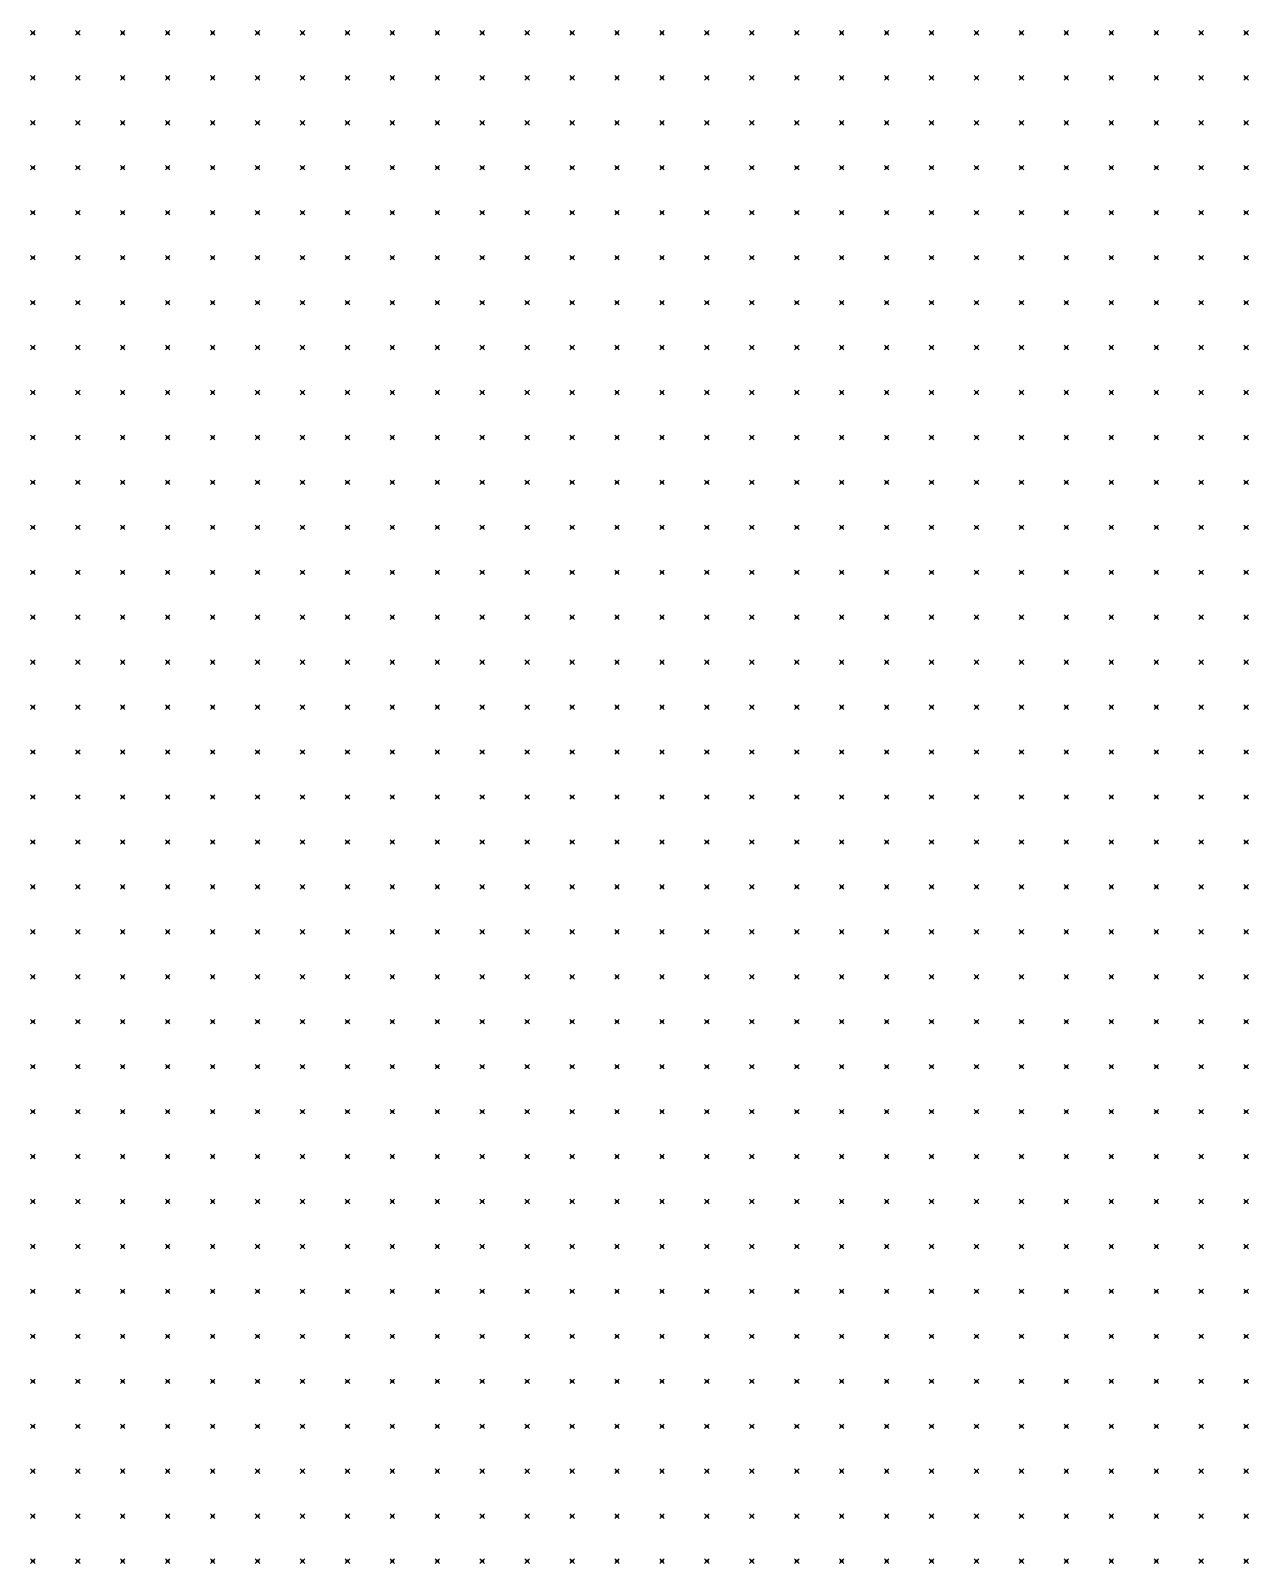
# Model space of a CAD drawing. Header units: metres. Extents: x 441556 to 446409, y 432338 to 461058.
# Drawn here: x 443310.2 to 443391.5, y 446773.9 to 446876.2 of the extents above; entities that cross this region are included whole.
import ezdxf

# ---------------------------------------------------------------- set-up
doc = ezdxf.new("R2010")
doc.units = ezdxf.units.M
doc.header["$MEASUREMENT"] = 0
doc.header["$PDMODE"] = 35
doc.header["$PDSIZE"] = 0.15
doc.layers.add('DTM-NOK-RevN_POINTS', color=91, linetype='Continuous')

msp = doc.modelspace()

# ---------------------------------------------------------------- linework, layer by layer
at = {"layer": 'DTM-NOK-RevN_POINTS'}
for p in [(443310.327, 446876.043, 377.648), (443313.326, 446876.043, 377.449), (443316.325, 446876.043, 376.879), (443319.325, 446876.043, 376.166), (443322.324, 446876.043, 375.594), (443325.324, 446876.043, 375.234), (443328.323, 446876.043, 374.764), (443331.322, 446876.043, 374.33), (443334.322, 446876.043, 373.577), (443337.321, 446876.043, 372.958), (443340.32, 446876.043, 372.499), (443343.32, 446876.043, 371.932), (443346.319, 446876.043, 371.443), (443349.318, 446876.043, 370.929), (443352.318, 446876.043, 370.335), (443355.317, 446876.043, 369.759), (443358.317, 446876.043, 369.027), (443361.316, 446876.043, 368.745), (443364.315, 446876.043, 368.023), (443367.315, 446876.043, 366.37), (443370.314, 446876.043, 364.422), (443373.313, 446876.043, 362.594), (443376.313, 446876.043, 360.514), (443379.312, 446876.043, 358.685), (443382.311, 446876.043, 356.837), (443385.311, 446876.043, 354.947), (443388.31, 446876.043, 353.435), (443391.309, 446876.043, 351.728), (443310.327, 446873.044, 377.87), (443313.326, 446873.044, 377.623), (443316.325, 446873.044, 377.326), (443319.325, 446873.044, 376.72), (443322.324, 446873.044, 375.964), (443325.324, 446873.044, 375.406), (443328.323, 446873.044, 374.981), (443331.322, 446873.044, 374.552), (443334.322, 446873.044, 374.108), (443337.321, 446873.044, 373.439), (443340.32, 446873.044, 372.876), (443343.32, 446873.044, 372.504), (443346.319, 446873.044, 371.839), (443349.318, 446873.044, 371.249), (443352.318, 446873.044, 370.699), (443355.317, 446873.044, 370.155), (443358.317, 446873.044, 369.531), (443361.316, 446873.044, 369.639), (443364.315, 446873.044, 369.224), (443367.315, 446873.044, 368.614), (443370.314, 446873.044, 366.535), (443373.313, 446873.044, 364.71), (443376.313, 446873.044, 362.881), (443379.312, 446873.044, 360.561), (443382.311, 446873.044, 358.701), (443385.311, 446873.044, 356.834), (443388.31, 446873.044, 355.115), (443391.309, 446873.044, 353.349), (443310.327, 446870.044, 378.329), (443313.326, 446870.044, 377.874), (443316.325, 446870.044, 377.628), (443319.325, 446870.044, 377.233), (443322.324, 446870.044, 376.518), (443325.324, 446870.044, 375.758), (443328.323, 446870.044, 375.383), (443331.322, 446870.044, 374.817), (443334.322, 446870.044, 374.11), (443337.321, 446870.044, 373.579), (443340.32, 446870.044, 373.24), (443343.32, 446870.044, 372.935), (443346.319, 446870.044, 372.306), (443349.318, 446870.044, 371.606), (443352.318, 446870.044, 371.302), (443355.317, 446870.044, 370.849), (443358.317, 446870.044, 370.148), (443361.316, 446870.044, 369.874), (443364.315, 446870.044, 369.629), (443367.315, 446870.044, 369.198), (443370.314, 446870.044, 368.51), (443373.313, 446870.044, 367.257), (443376.313, 446870.044, 365.298), (443379.312, 446870.044, 362.8), (443382.311, 446870.044, 360.841), (443385.311, 446870.044, 359.096), (443388.31, 446870.044, 357.226), (443391.309, 446870.044, 355.085), (443310.327, 446867.045, 378.824), (443313.326, 446867.045, 378.291), (443316.325, 446867.045, 377.827), (443319.325, 446867.045, 377.444), (443322.324, 446867.045, 377.02), (443325.324, 446867.045, 376.214), (443328.323, 446867.045, 375.512), (443331.322, 446867.045, 375.265), (443334.322, 446867.045, 374.442), (443337.321, 446867.045, 373.987), (443340.32, 446867.045, 373.383), (443343.32, 446867.045, 373.241), (443346.319, 446867.045, 372.795), (443349.318, 446867.045, 372.231), (443352.318, 446867.045, 371.912), (443355.317, 446867.045, 371.528), (443358.317, 446867.045, 370.942), (443361.316, 446867.045, 370.247), (443364.315, 446867.045, 369.816), (443367.315, 446867.045, 369.625), (443370.314, 446867.045, 369.129), (443373.313, 446867.045, 368.489), (443376.313, 446867.045, 367.351), (443379.312, 446867.045, 365.085), (443382.311, 446867.045, 362.727), (443385.311, 446867.045, 360.787), (443388.31, 446867.045, 358.673), (443391.309, 446867.045, 356.862), (443310.327, 446864.046, 379.313), (443313.326, 446864.046, 378.652), (443316.325, 446864.046, 378.096), (443319.325, 446864.046, 377.676), (443322.324, 446864.046, 377.205), (443325.324, 446864.046, 376.779), (443328.323, 446864.046, 376.163), (443331.322, 446864.046, 375.597), (443334.322, 446864.046, 375.081), (443337.321, 446864.046, 374.352), (443340.32, 446864.046, 374.164), (443343.32, 446864.046, 373.976), (443346.319, 446864.046, 373.387), (443349.318, 446864.046, 372.968), (443352.318, 446864.046, 372.575), (443355.317, 446864.046, 372.148), (443358.317, 446864.046, 371.592), (443361.316, 446864.046, 370.981), (443364.315, 446864.046, 370.257), (443367.315, 446864.046, 369.704), (443370.314, 446864.046, 369.439), (443373.313, 446864.046, 368.986), (443376.313, 446864.046, 368.268), (443379.312, 446864.046, 366.836), (443382.311, 446864.046, 364.88), (443385.311, 446864.046, 362.645), (443388.31, 446864.046, 360.684), (443391.309, 446864.046, 359.025), (443310.327, 446861.046, 379.867), (443313.326, 446861.046, 379.139), (443316.325, 446861.046, 378.486), (443319.325, 446861.046, 377.948), (443322.324, 446861.046, 377.548), (443325.324, 446861.046, 377.138), (443328.323, 446861.046, 376.761), (443331.322, 446861.046, 376.074), (443334.322, 446861.046, 375.554), (443337.321, 446861.046, 375.074), (443340.32, 446861.046, 374.612), (443343.32, 446861.046, 374.44), (443346.319, 446861.046, 374.11), (443349.318, 446861.046, 373.377), (443352.318, 446861.046, 373.076), (443355.317, 446861.046, 372.787), (443358.317, 446861.046, 372.255), (443361.316, 446861.046, 371.501), (443364.315, 446861.046, 370.912), (443367.315, 446861.046, 370.119), (443370.314, 446861.046, 369.572), (443373.313, 446861.046, 369.338), (443376.313, 446861.046, 368.83), (443379.312, 446861.046, 368.277), (443382.311, 446861.046, 367.016), (443385.311, 446861.046, 365), (443388.31, 446861.046, 362.993), (443391.309, 446861.046, 361.075), (443310.327, 446858.047, 380.287), (443313.326, 446858.047, 379.779), (443316.325, 446858.047, 379.143), (443319.325, 446858.047, 378.453), (443322.324, 446858.047, 377.844), (443325.324, 446858.047, 377.449), (443328.323, 446858.047, 377.121), (443331.322, 446858.047, 376.455), (443334.322, 446858.047, 376.025), (443337.321, 446858.047, 375.49), (443340.32, 446858.047, 375.027), (443343.32, 446858.047, 374.729), (443346.319, 446858.047, 374.571), (443349.318, 446858.047, 374.109), (443352.318, 446858.047, 373.339), (443355.317, 446858.047, 372.946), (443358.317, 446858.047, 372.73), (443361.316, 446858.047, 372.301), (443364.315, 446858.047, 371.433), (443367.315, 446858.047, 370.863), (443370.314, 446858.047, 370.121), (443373.313, 446858.047, 369.44), (443376.313, 446858.047, 369.301), (443379.312, 446858.047, 368.871), (443382.311, 446858.047, 368.405), (443385.311, 446858.047, 367.157), (443388.31, 446858.047, 365.377), (443391.309, 446858.047, 363.44), (443310.327, 446855.048, 380.747), (443313.326, 446855.048, 380.392), (443316.325, 446855.048, 379.721), (443319.325, 446855.048, 378.932), (443322.324, 446855.048, 378.404), (443325.324, 446855.048, 377.936), (443328.323, 446855.048, 377.53), (443331.322, 446855.048, 377.01), (443334.322, 446855.048, 376.471), (443337.321, 446855.048, 375.884), (443340.32, 446855.048, 375.514), (443343.32, 446855.048, 375.157), (443346.319, 446855.048, 374.791), (443349.318, 446855.048, 374.485), (443352.318, 446855.048, 373.978), (443355.317, 446855.048, 373.293), (443358.317, 446855.048, 372.829), (443361.316, 446855.048, 372.641), (443364.315, 446855.048, 372.174), (443367.315, 446855.048, 371.619), (443370.314, 446855.048, 370.917), (443373.313, 446855.048, 369.941), (443376.313, 446855.048, 369.879), (443379.312, 446855.048, 369.463), (443382.311, 446855.048, 368.982), (443385.311, 446855.048, 368.346), (443388.31, 446855.048, 367.394), (443391.309, 446855.048, 365.674), (443310.327, 446852.048, 381.123), (443313.326, 446852.048, 380.747), (443316.325, 446852.048, 380.033), (443319.325, 446852.048, 379.466), (443322.324, 446852.048, 378.706), (443325.324, 446852.048, 378.317), (443328.323, 446852.048, 377.845), (443331.322, 446852.048, 377.417), (443334.322, 446852.048, 376.887), (443337.321, 446852.048, 376.419), (443340.32, 446852.048, 376.065), (443343.32, 446852.048, 375.613), (443346.319, 446852.048, 375.243), (443349.318, 446852.048, 374.96), (443352.318, 446852.048, 374.589), (443355.317, 446852.048, 373.893), (443358.317, 446852.048, 373.281), (443361.316, 446852.048, 372.758), (443364.315, 446852.048, 372.589), (443367.315, 446852.048, 372.281), (443370.314, 446852.048, 371.549), (443373.313, 446852.048, 370.979), (443376.313, 446852.048, 370.743), (443379.312, 446852.048, 370.185), (443382.311, 446852.048, 369.652), (443385.311, 446852.048, 369.012), (443388.31, 446852.048, 368.352), (443391.309, 446852.048, 367.343), (443310.327, 446849.049, 381.449), (443313.326, 446849.049, 381.01), (443316.325, 446849.049, 380.387), (443319.325, 446849.049, 379.788), (443322.324, 446849.049, 379.222), (443325.324, 446849.049, 378.842), (443328.323, 446849.049, 378.472), (443331.322, 446849.049, 377.773), (443334.322, 446849.049, 377.183), (443337.321, 446849.049, 376.691), (443340.32, 446849.049, 376.347), (443343.32, 446849.049, 375.971), (443346.319, 446849.049, 375.715), (443349.318, 446849.049, 375.487), (443352.318, 446849.049, 375.161), (443355.317, 446849.049, 374.511), (443358.317, 446849.049, 373.877), (443361.316, 446849.049, 373.24), (443364.315, 446849.049, 372.831), (443367.315, 446849.049, 372.331), (443370.314, 446849.049, 371.824), (443373.313, 446849.049, 371.481), (443376.313, 446849.049, 371.43), (443379.312, 446849.049, 370.934), (443382.311, 446849.049, 370.437), (443385.311, 446849.049, 369.612), (443388.31, 446849.049, 369.034), (443391.309, 446849.049, 368.32), (443310.327, 446846.049, 381.89), (443313.326, 446846.049, 381.318), (443316.325, 446846.049, 380.794), (443319.325, 446846.049, 380.356), (443322.324, 446846.049, 379.837), (443325.324, 446846.049, 379.291), (443328.323, 446846.049, 378.884), (443331.322, 446846.049, 378.194), (443334.322, 446846.049, 377.753), (443337.321, 446846.049, 377.386), (443340.32, 446846.049, 376.917), (443343.32, 446846.049, 376.351), (443346.319, 446846.049, 375.958), (443349.318, 446846.049, 375.72), (443352.318, 446846.049, 375.647), (443355.317, 446846.049, 375.215), (443358.317, 446846.049, 374.54), (443361.316, 446846.049, 373.865), (443364.315, 446846.049, 373.336), (443367.315, 446846.049, 372.806), (443370.314, 446846.049, 371.992), (443373.313, 446846.049, 371.656), (443376.313, 446846.049, 371.314), (443379.312, 446846.049, 371.06), (443382.311, 446846.049, 370.584), (443385.311, 446846.049, 370.239), (443388.31, 446846.049, 369.646), (443391.309, 446846.049, 368.889), (443310.327, 446843.05, 382.159), (443313.326, 446843.05, 381.688), (443316.325, 446843.05, 381.293), (443319.325, 446843.05, 380.906), (443322.324, 446843.05, 380.439), (443325.324, 446843.05, 379.874), (443328.323, 446843.05, 379.395), (443331.322, 446843.05, 378.681), (443334.322, 446843.05, 378.145), (443337.321, 446843.05, 377.891), (443340.32, 446843.05, 377.644), (443343.32, 446843.05, 377.116), (443346.319, 446843.05, 376.565), (443349.318, 446843.05, 375.962), (443352.318, 446843.05, 375.741), (443355.317, 446843.05, 375.528), (443358.317, 446843.05, 375.159), (443361.316, 446843.05, 374.608), (443364.315, 446843.05, 373.869), (443367.315, 446843.05, 373.422), (443370.314, 446843.05, 372.802), (443373.313, 446843.05, 371.827), (443376.313, 446843.05, 371.3), (443379.312, 446843.05, 370.518), (443382.311, 446843.05, 370.12), (443385.311, 446843.05, 370.315), (443388.31, 446843.05, 370.105), (443391.309, 446843.05, 369.571), (443310.327, 446840.051, 382.797), (443313.326, 446840.051, 382.153), (443316.325, 446840.051, 381.796), (443319.325, 446840.051, 381.338), (443322.324, 446840.051, 380.893), (443325.324, 446840.051, 380.517), (443328.323, 446840.051, 380.029), (443331.322, 446840.051, 379.145), (443334.322, 446840.051, 378.707), (443337.321, 446840.051, 378.359), (443340.32, 446840.051, 378.306), (443343.32, 446840.051, 377.733), (443346.319, 446840.051, 377.151), (443349.318, 446840.051, 376.49), (443352.318, 446840.051, 375.939), (443355.317, 446840.051, 375.734), (443358.317, 446840.051, 375.355), (443361.316, 446840.051, 374.987), (443364.315, 446840.051, 374.462), (443367.315, 446840.051, 373.805), (443370.314, 446840.051, 373.399), (443373.313, 446840.051, 372.805), (443376.313, 446840.051, 371.819), (443379.312, 446840.051, 371.096), (443382.311, 446840.051, 370.31), (443385.311, 446840.051, 370.09), (443388.31, 446840.051, 370.474), (443391.309, 446840.051, 370.047), (443310.327, 446837.051, 383.224), (443313.326, 446837.051, 382.741), (443316.325, 446837.051, 382.196), (443319.325, 446837.051, 381.845), (443322.324, 446837.051, 381.3), (443325.324, 446837.051, 380.93), (443328.323, 446837.051, 380.515), (443331.322, 446837.051, 379.829), (443334.322, 446837.051, 379.385), (443337.321, 446837.051, 378.891), (443340.32, 446837.051, 378.62), (443343.32, 446837.051, 378.359), (443346.319, 446837.051, 377.652), (443349.318, 446837.051, 376.834), (443352.318, 446837.051, 376.353), (443355.317, 446837.051, 376.176), (443358.317, 446837.051, 375.676), (443361.316, 446837.051, 375.038), (443364.315, 446837.051, 374.71), (443367.315, 446837.051, 374.322), (443370.314, 446837.051, 373.771), (443373.313, 446837.051, 373.25), (443376.313, 446837.051, 372.581), (443379.312, 446837.051, 371.921), (443382.311, 446837.051, 370.937), (443385.311, 446837.051, 370.356), (443388.31, 446837.051, 370.373), (443391.309, 446837.051, 370.395), (443310.327, 446834.052, 383.918), (443313.326, 446834.052, 383.369), (443316.325, 446834.052, 382.798), (443319.325, 446834.052, 382.229), (443322.324, 446834.052, 381.791), (443325.324, 446834.052, 381.318), (443328.323, 446834.052, 380.995), (443331.322, 446834.052, 380.604), (443334.322, 446834.052, 380.034), (443337.321, 446834.052, 379.506), (443340.32, 446834.052, 379.178), (443343.32, 446834.052, 378.771), (443346.319, 446834.052, 378.281), (443349.318, 446834.052, 377.498), (443352.318, 446834.052, 376.98), (443355.317, 446834.052, 376.487), (443358.317, 446834.052, 376.058), (443361.316, 446834.052, 375.529), (443364.315, 446834.052, 374.968), (443367.315, 446834.052, 374.549), (443370.314, 446834.052, 374.105), (443373.313, 446834.052, 373.7), (443376.313, 446834.052, 373.044), (443379.312, 446834.052, 372.474), (443382.311, 446834.052, 371.815), (443385.311, 446834.052, 370.85), (443388.31, 446834.052, 370.533), (443391.309, 446834.052, 370.126), (443310.327, 446831.053, 384.501), (443313.326, 446831.053, 383.975), (443316.325, 446831.053, 383.414), (443319.325, 446831.053, 382.795), (443322.324, 446831.053, 382.179), (443325.324, 446831.053, 381.69), (443328.323, 446831.053, 381.392), (443331.322, 446831.053, 381.029), (443334.322, 446831.053, 380.544), (443337.321, 446831.053, 379.966), (443340.32, 446831.053, 379.561), (443343.32, 446831.053, 379.043), (443346.319, 446831.053, 378.519), (443349.318, 446831.053, 378.108), (443352.318, 446831.053, 377.433), (443355.317, 446831.053, 376.821), (443358.317, 446831.053, 376.346), (443361.316, 446831.053, 375.942), (443364.315, 446831.053, 375.353), (443367.315, 446831.053, 374.788), (443370.314, 446831.053, 374.339), (443373.313, 446831.053, 373.99), (443376.313, 446831.053, 373.442), (443379.312, 446831.053, 372.842), (443382.311, 446831.053, 372.326), (443385.311, 446831.053, 371.684), (443388.31, 446831.053, 370.86), (443391.309, 446831.053, 370.25), (443310.327, 446828.053, 385.058), (443313.326, 446828.053, 384.592), (443316.325, 446828.053, 383.97), (443319.325, 446828.053, 383.369), (443322.324, 446828.053, 382.584), (443325.324, 446828.053, 382.086), (443328.323, 446828.053, 381.823), (443331.322, 446828.053, 381.395), (443334.322, 446828.053, 381.032), (443337.321, 446828.053, 380.499), (443340.32, 446828.053, 379.92), (443343.32, 446828.053, 379.262), (443346.319, 446828.053, 378.768), (443349.318, 446828.053, 378.486), (443352.318, 446828.053, 378.006), (443355.317, 446828.053, 377.208), (443358.317, 446828.053, 376.754), (443361.316, 446828.053, 376.4), (443364.315, 446828.053, 375.814), (443367.315, 446828.053, 375.242), (443370.314, 446828.053, 374.681), (443373.313, 446828.053, 374.287), (443376.313, 446828.053, 373.858), (443379.312, 446828.053, 373.227), (443382.311, 446828.053, 372.619), (443385.311, 446828.053, 372.174), (443388.31, 446828.053, 371.752), (443391.309, 446828.053, 370.919), (443310.327, 446825.054, 385.648), (443313.326, 446825.054, 385.202), (443316.325, 446825.054, 384.631), (443319.325, 446825.054, 383.802), (443322.324, 446825.054, 383.176), (443325.324, 446825.054, 382.521), (443328.323, 446825.054, 382.167), (443331.322, 446825.054, 381.819), (443334.322, 446825.054, 381.463), (443337.321, 446825.054, 381.025), (443340.32, 446825.054, 380.469), (443343.32, 446825.054, 379.905), (443346.319, 446825.054, 379.226), (443349.318, 446825.054, 378.651), (443352.318, 446825.054, 378.341), (443355.317, 446825.054, 377.874), (443358.317, 446825.054, 377.205), (443361.316, 446825.054, 376.793), (443364.315, 446825.054, 376.358), (443367.315, 446825.054, 375.681), (443370.314, 446825.054, 375.19), (443373.313, 446825.054, 374.576), (443376.313, 446825.054, 374.189), (443379.312, 446825.054, 373.814), (443382.311, 446825.054, 373.138), (443385.311, 446825.054, 372.512), (443388.31, 446825.054, 372.043), (443391.309, 446825.054, 371.472), (443310.327, 446822.055, 386.277), (443313.326, 446822.055, 385.842), (443316.325, 446822.055, 385.153), (443319.325, 446822.055, 384.389), (443322.324, 446822.055, 383.569), (443325.324, 446822.055, 383.061), (443328.323, 446822.055, 382.653), (443331.322, 446822.055, 382.242), (443334.322, 446822.055, 381.878), (443337.321, 446822.055, 381.469), (443340.32, 446822.055, 381.04), (443343.32, 446822.055, 380.456), (443346.319, 446822.055, 379.687), (443349.318, 446822.055, 378.951), (443352.318, 446822.055, 378.634), (443355.317, 446822.055, 378.243), (443358.317, 446822.055, 377.883), (443361.316, 446822.055, 377.237), (443364.315, 446822.055, 376.842), (443367.315, 446822.055, 376.324), (443370.314, 446822.055, 375.708), (443373.313, 446822.055, 375.112), (443376.313, 446822.055, 374.47), (443379.312, 446822.055, 374.08), (443382.311, 446822.055, 373.594), (443385.311, 446822.055, 372.819), (443388.31, 446822.055, 372.277), (443391.309, 446822.055, 371.771), (443310.327, 446819.055, 386.927), (443313.326, 446819.055, 386.382), (443316.325, 446819.055, 385.649), (443319.325, 446819.055, 384.944), (443322.324, 446819.055, 384.275), (443325.324, 446819.055, 383.806), (443328.323, 446819.055, 383.299), (443331.322, 446819.055, 383.036), (443334.322, 446819.055, 382.454), (443337.321, 446819.055, 381.914), (443340.32, 446819.055, 381.609), (443343.32, 446819.055, 380.995), (443346.319, 446819.055, 380.041), (443349.318, 446819.055, 379.508), (443352.318, 446819.055, 379.021), (443355.317, 446819.055, 378.538), (443358.317, 446819.055, 378.269), (443361.316, 446819.055, 377.881), (443364.315, 446819.055, 377.304), (443367.315, 446819.055, 376.859), (443370.314, 446819.055, 376.118), (443373.313, 446819.055, 375.48), (443376.313, 446819.055, 374.701), (443379.312, 446819.055, 374.235), (443382.311, 446819.055, 373.867), (443385.311, 446819.055, 373.056), (443388.31, 446819.055, 372.281), (443391.309, 446819.055, 371.866), (443310.327, 446816.056, 387.553), (443313.326, 446816.056, 386.919), (443316.325, 446816.056, 386.167), (443319.325, 446816.056, 385.564), (443322.324, 446816.056, 385.041), (443325.324, 446816.056, 384.464), (443328.323, 446816.056, 383.942), (443331.322, 446816.056, 383.492), (443334.322, 446816.056, 382.938), (443337.321, 446816.056, 382.42), (443340.32, 446816.056, 382.033), (443343.32, 446816.056, 381.49), (443346.319, 446816.056, 380.622), (443349.318, 446816.056, 379.9), (443352.318, 446816.056, 379.431), (443355.317, 446816.056, 379.003), (443358.317, 446816.056, 378.559), (443361.316, 446816.056, 378.319), (443364.315, 446816.056, 377.817), (443367.315, 446816.056, 377.192), (443370.314, 446816.056, 376.498), (443373.313, 446816.056, 375.748), (443376.313, 446816.056, 375.056), (443379.312, 446816.056, 374.409), (443382.311, 446816.056, 374.027), (443385.311, 446816.056, 373.525), (443388.31, 446816.056, 372.442), (443391.309, 446816.056, 371.776), (443310.327, 446813.056, 388.119), (443313.326, 446813.056, 387.538), (443316.325, 446813.056, 387.047), (443319.325, 446813.056, 386.429), (443322.324, 446813.056, 385.709), (443325.324, 446813.056, 385.033), (443328.323, 446813.056, 384.491), (443331.322, 446813.056, 383.882), (443334.322, 446813.056, 383.279), (443337.321, 446813.056, 382.821), (443340.32, 446813.056, 382.274), (443343.32, 446813.056, 381.746), (443346.319, 446813.056, 381.299), (443349.318, 446813.056, 380.44), (443352.318, 446813.056, 379.798), (443355.317, 446813.056, 379.378), (443358.317, 446813.056, 378.929), (443361.316, 446813.056, 378.492), (443364.315, 446813.056, 378.198), (443367.315, 446813.056, 377.529), (443370.314, 446813.056, 376.838), (443373.313, 446813.056, 376.02), (443376.313, 446813.056, 375.37), (443379.312, 446813.056, 374.652), (443382.311, 446813.056, 374.078), (443385.311, 446813.056, 373.749), (443388.31, 446813.056, 372.793), (443391.309, 446813.056, 371.916), (443310.327, 446810.057, 388.764), (443313.326, 446810.057, 388.158), (443316.325, 446810.057, 387.697), (443319.325, 446810.057, 387.018), (443322.324, 446810.057, 386.232), (443325.324, 446810.057, 385.515), (443328.323, 446810.057, 384.892), (443331.322, 446810.057, 384.349), (443334.322, 446810.057, 383.688), (443337.321, 446810.057, 383.08), (443340.32, 446810.057, 382.608), (443343.32, 446810.057, 382.177), (443346.319, 446810.057, 381.592), (443349.318, 446810.057, 381.016), (443352.318, 446810.057, 380.306), (443355.317, 446810.057, 379.707), (443358.317, 446810.057, 379.292), (443361.316, 446810.057, 378.811), (443364.315, 446810.057, 378.434), (443367.315, 446810.057, 378.066), (443370.314, 446810.057, 377.126), (443373.313, 446810.057, 376.306), (443376.313, 446810.057, 375.601), (443379.312, 446810.057, 374.944), (443382.311, 446810.057, 374.142), (443385.311, 446810.057, 373.745), (443388.31, 446810.057, 373.178), (443391.309, 446810.057, 372.129), (443310.327, 446807.058, 389.333), (443313.326, 446807.058, 388.617), (443316.325, 446807.058, 388.02), (443319.325, 446807.058, 387.311), (443322.324, 446807.058, 386.533), (443325.324, 446807.058, 385.927), (443328.323, 446807.058, 385.354), (443331.322, 446807.058, 384.76), (443334.322, 446807.058, 384.161), (443337.321, 446807.058, 383.446), (443340.32, 446807.058, 383.06), (443343.32, 446807.058, 382.569), (443346.319, 446807.058, 381.988), (443349.318, 446807.058, 381.439), (443352.318, 446807.058, 380.878), (443355.317, 446807.058, 380.103), (443358.317, 446807.058, 379.553), (443361.316, 446807.058, 379.162), (443364.315, 446807.058, 378.64), (443367.315, 446807.058, 378.249), (443370.314, 446807.058, 377.554), (443373.313, 446807.058, 376.629), (443376.313, 446807.058, 375.823), (443379.312, 446807.058, 375.178), (443382.311, 446807.058, 374.226), (443385.311, 446807.058, 373.714), (443388.31, 446807.058, 373.354), (443391.309, 446807.058, 372.465), (443310.327, 446804.058, 389.648), (443313.326, 446804.058, 389.005), (443316.325, 446804.058, 388.312), (443319.325, 446804.058, 387.602), (443322.324, 446804.058, 386.882), (443325.324, 446804.058, 386.262), (443328.323, 446804.058, 385.748), (443331.322, 446804.058, 385.097), (443334.322, 446804.058, 384.431), (443337.321, 446804.058, 383.912), (443340.32, 446804.058, 383.319), (443343.32, 446804.058, 382.828), (443346.319, 446804.058, 382.361), (443349.318, 446804.058, 381.831), (443352.318, 446804.058, 381.205), (443355.317, 446804.058, 380.616), (443358.317, 446804.058, 379.904), (443361.316, 446804.058, 379.44), (443364.315, 446804.058, 378.843), (443367.315, 446804.058, 378.262), (443370.314, 446804.058, 377.853), (443373.313, 446804.058, 376.893), (443376.313, 446804.058, 375.972), (443379.312, 446804.058, 375.235), (443382.311, 446804.058, 374.493), (443385.311, 446804.058, 373.843), (443388.31, 446804.058, 373.507), (443391.309, 446804.058, 372.936), (443310.327, 446801.059, 390.004), (443313.326, 446801.059, 389.315), (443316.325, 446801.059, 388.583), (443319.325, 446801.059, 387.966), (443322.324, 446801.059, 387.165), (443325.324, 446801.059, 386.575), (443328.323, 446801.059, 386.204), (443331.322, 446801.059, 385.567), (443334.322, 446801.059, 384.8), (443337.321, 446801.059, 384.248), (443340.32, 446801.059, 383.736), (443343.32, 446801.059, 383.143), (443346.319, 446801.059, 382.649), (443349.318, 446801.059, 382.191), (443352.318, 446801.059, 381.471), (443355.317, 446801.059, 380.982), (443358.317, 446801.059, 380.442), (443361.316, 446801.059, 379.652), (443364.315, 446801.059, 379.013), (443367.315, 446801.059, 378.445), (443370.314, 446801.059, 377.97), (443373.313, 446801.059, 377.194), (443376.313, 446801.059, 376.199), (443379.312, 446801.059, 375.412), (443382.311, 446801.059, 374.723), (443385.311, 446801.059, 374.034), (443388.31, 446801.059, 373.577), (443391.309, 446801.059, 373.204), (443310.327, 446798.06, 390.325), (443313.326, 446798.06, 389.521), (443316.325, 446798.06, 388.84), (443319.325, 446798.06, 388.183), (443322.324, 446798.06, 387.535), (443325.324, 446798.06, 386.92), (443328.323, 446798.06, 386.461), (443331.322, 446798.06, 385.896), (443334.322, 446798.06, 385.276), (443337.321, 446798.06, 384.556), (443340.32, 446798.06, 383.993), (443343.32, 446798.06, 383.439), (443346.319, 446798.06, 382.969), (443349.318, 446798.06, 382.385), (443352.318, 446798.06, 381.787), (443355.317, 446798.06, 381.259), (443358.317, 446798.06, 380.747), (443361.316, 446798.06, 380.045), (443364.315, 446798.06, 379.154), (443367.315, 446798.06, 378.642), (443370.314, 446798.06, 377.982), (443373.313, 446798.06, 377.473), (443376.313, 446798.06, 376.438), (443379.312, 446798.06, 375.564), (443382.311, 446798.06, 375.014), (443385.311, 446798.06, 374.262), (443388.31, 446798.06, 373.626), (443391.309, 446798.06, 373.304), (443310.327, 446795.06, 390.53), (443313.326, 446795.06, 389.854), (443316.325, 446795.06, 389.127), (443319.325, 446795.06, 388.503), (443322.324, 446795.06, 387.935), (443325.324, 446795.06, 387.249), (443328.323, 446795.06, 386.459), (443331.322, 446795.06, 386.093), (443334.322, 446795.06, 385.446), (443337.321, 446795.06, 384.936), (443340.32, 446795.06, 384.341), (443343.32, 446795.06, 383.884), (443346.319, 446795.06, 383.357), (443349.318, 446795.06, 382.663), (443352.318, 446795.06, 382.083), (443355.317, 446795.06, 381.44), (443358.317, 446795.06, 380.802), (443361.316, 446795.06, 380.299), (443364.315, 446795.06, 379.341), (443367.315, 446795.06, 378.815), (443370.314, 446795.06, 378.081), (443373.313, 446795.06, 377.433), (443376.313, 446795.06, 376.681), (443379.312, 446795.06, 375.871), (443382.311, 446795.06, 375.211), (443385.311, 446795.06, 374.441), (443388.31, 446795.06, 373.856), (443391.309, 446795.06, 373.373), (443310.327, 446792.061, 390.857), (443313.326, 446792.061, 390.093), (443316.325, 446792.061, 389.444), (443319.325, 446792.061, 388.878), (443322.324, 446792.061, 388.278), (443325.324, 446792.061, 387.493), (443328.323, 446792.061, 386.761), (443331.322, 446792.061, 386.196), (443334.322, 446792.061, 385.724), (443337.321, 446792.061, 385.301), (443340.32, 446792.061, 384.849), (443343.32, 446792.061, 384.342), (443346.319, 446792.061, 383.623), (443349.318, 446792.061, 382.975), (443352.318, 446792.061, 382.312), (443355.317, 446792.061, 381.601), (443358.317, 446792.061, 380.911), (443361.316, 446792.061, 380.445), (443364.315, 446792.061, 379.792), (443367.315, 446792.061, 379.054), (443370.314, 446792.061, 378.282), (443373.313, 446792.061, 377.482), (443376.313, 446792.061, 376.811), (443379.312, 446792.061, 375.989), (443382.311, 446792.061, 375.345), (443385.311, 446792.061, 374.59), (443388.31, 446792.061, 374.014), (443391.309, 446792.061, 373.413), (443310.327, 446789.062, 391.29), (443313.326, 446789.062, 390.499), (443316.325, 446789.062, 389.785), (443319.325, 446789.062, 389.16), (443322.324, 446789.062, 388.525), (443325.324, 446789.062, 387.896), (443328.323, 446789.062, 387.21), (443331.322, 446789.062, 386.456), (443334.322, 446789.062, 386.026), (443337.321, 446789.062, 385.711), (443340.32, 446789.062, 385.367), (443343.32, 446789.062, 384.52), (443346.319, 446789.062, 383.806), (443349.318, 446789.062, 383.222), (443352.318, 446789.062, 382.58), (443355.317, 446789.062, 381.838), (443358.317, 446789.062, 381.076), (443361.316, 446789.062, 380.6), (443364.315, 446789.062, 380.016), (443367.315, 446789.062, 379.097), (443370.314, 446789.062, 378.407), (443373.313, 446789.062, 377.57), (443376.313, 446789.062, 376.906), (443379.312, 446789.062, 376.099), (443382.311, 446789.062, 375.386), (443385.311, 446789.062, 374.837), (443388.31, 446789.062, 374.086), (443391.309, 446789.062, 373.374), (443310.327, 446786.062, 391.652), (443313.326, 446786.062, 390.973), (443316.325, 446786.062, 390.207), (443319.325, 446786.062, 389.421), (443322.324, 446786.062, 388.855), (443325.324, 446786.062, 388.476), (443328.323, 446786.062, 387.692), (443331.322, 446786.062, 386.984), (443334.322, 446786.062, 386.417), (443337.321, 446786.062, 385.996), (443340.32, 446786.062, 385.308), (443343.32, 446786.062, 384.47), (443346.319, 446786.062, 383.836), (443349.318, 446786.062, 383.298), (443352.318, 446786.062, 382.689), (443355.317, 446786.062, 381.902), (443358.317, 446786.062, 381.236), (443361.316, 446786.062, 380.639), (443364.315, 446786.062, 380.071), (443367.315, 446786.062, 379.253), (443370.314, 446786.062, 378.546), (443373.313, 446786.062, 377.896), (443376.313, 446786.062, 376.993), (443379.312, 446786.062, 376.281), (443382.311, 446786.062, 375.54), (443385.311, 446786.062, 374.97), (443388.31, 446786.062, 374.28), (443391.309, 446786.062, 373.608), (443310.327, 446783.063, 392.029), (443313.326, 446783.063, 391.471), (443316.325, 446783.063, 390.605), (443319.325, 446783.063, 389.767), (443322.324, 446783.063, 389.258), (443325.324, 446783.063, 388.77), (443328.323, 446783.063, 388.156), (443331.322, 446783.063, 387.433), (443334.322, 446783.063, 386.721), (443337.321, 446783.063, 385.957), (443340.32, 446783.063, 385.199), (443343.32, 446783.063, 384.471), (443346.319, 446783.063, 383.959), (443349.318, 446783.063, 383.282), (443352.318, 446783.063, 382.701), (443355.317, 446783.063, 382.045), (443358.317, 446783.063, 381.278), (443361.316, 446783.063, 380.714), (443364.315, 446783.063, 380.045), (443367.315, 446783.063, 379.293), (443370.314, 446783.063, 378.505), (443373.313, 446783.063, 377.947), (443376.313, 446783.063, 377.165), (443379.312, 446783.063, 376.467), (443382.311, 446783.063, 375.791), (443385.311, 446783.063, 375.131), (443388.31, 446783.063, 374.38), (443391.309, 446783.063, 373.775), (443310.327, 446780.064, 392.379), (443313.326, 446780.064, 391.812), (443316.325, 446780.064, 390.894), (443319.325, 446780.064, 390.271), (443322.324, 446780.064, 389.628), (443325.324, 446780.064, 389.042), (443328.323, 446780.064, 388.476), (443331.322, 446780.064, 387.677), (443334.322, 446780.064, 386.809), (443337.321, 446780.064, 386.061), (443340.32, 446780.064, 385.354), (443343.32, 446780.064, 384.643), (443346.319, 446780.064, 384.077), (443349.318, 446780.064, 383.429), (443352.318, 446780.064, 382.762), (443355.317, 446780.064, 382.151), (443358.317, 446780.064, 381.388), (443361.316, 446780.064, 380.79), (443364.315, 446780.064, 380.075), (443367.315, 446780.064, 379.33), (443370.314, 446780.064, 378.592), (443373.313, 446780.064, 377.945), (443376.313, 446780.064, 377.286), (443379.312, 446780.064, 376.733), (443382.311, 446780.064, 376.035), (443385.311, 446780.064, 375.177), (443388.31, 446780.064, 374.602), (443391.309, 446780.064, 374.122), (443310.327, 446777.064, 392.657), (443313.326, 446777.064, 391.944), (443316.325, 446777.064, 391.225), (443319.325, 446777.064, 390.581), (443322.324, 446777.064, 390), (443325.324, 446777.064, 389.409), (443328.323, 446777.064, 388.817), (443331.322, 446777.064, 388.111), (443334.322, 446777.064, 387.252), (443337.321, 446777.064, 386.253), (443340.32, 446777.064, 385.58), (443343.32, 446777.064, 384.858), (443346.319, 446777.064, 384.266), (443349.318, 446777.064, 383.486), (443352.318, 446777.064, 382.942), (443355.317, 446777.064, 382.302), (443358.317, 446777.064, 381.461), (443361.316, 446777.064, 380.878), (443364.315, 446777.064, 380.148), (443367.315, 446777.064, 379.415), (443370.314, 446777.064, 378.733), (443373.313, 446777.064, 378.054), (443376.313, 446777.064, 377.523), (443379.312, 446777.064, 376.912), (443382.311, 446777.064, 376.213), (443385.311, 446777.064, 375.439), (443388.31, 446777.064, 374.832), (443391.309, 446777.064, 374.195), (443310.327, 446774.065, 393.109), (443313.326, 446774.065, 392.209), (443316.325, 446774.065, 391.626), (443319.325, 446774.065, 390.943), (443322.324, 446774.065, 390.348), (443325.324, 446774.065, 389.681), (443328.323, 446774.065, 389.079), (443331.322, 446774.065, 388.546), (443334.322, 446774.065, 387.78), (443337.321, 446774.065, 386.507), (443340.32, 446774.065, 385.849), (443343.32, 446774.065, 385.247), (443346.319, 446774.065, 384.495), (443349.318, 446774.065, 383.759), (443352.318, 446774.065, 383.075), (443355.317, 446774.065, 382.405), (443358.317, 446774.065, 381.665), (443361.316, 446774.065, 380.939), (443364.315, 446774.065, 380.246), (443367.315, 446774.065, 379.509), (443370.314, 446774.065, 378.738), (443373.313, 446774.065, 378.138), (443376.313, 446774.065, 377.586), (443379.312, 446774.065, 376.846), (443382.311, 446774.065, 376.117), (443385.311, 446774.065, 375.618), (443388.31, 446774.065, 375.001), (443391.309, 446774.065, 374.553)]:
    msp.add_point(p, dxfattribs=at)

doc.saveas('drawing.dxf')
